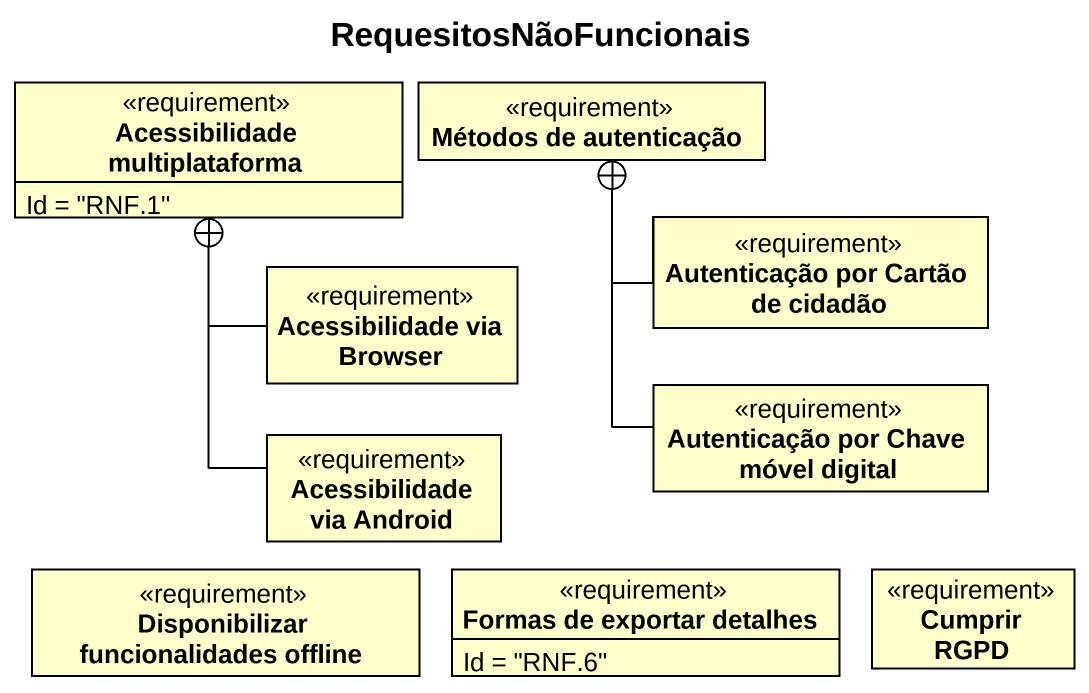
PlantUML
@startuml
title RequesitosNãoFuncionais
hide circle
hide empty members
class "Acessibilidade multiplataforma" as Acessibilidade <<requirement>> {
  Id = "RNF.1"
}
class "Métodos de autenticação" as Métodos_de_autenticação <<requirement>>
class "Autenticação por Cartão de cidadão" as Autenticação_por_Cartão_de <<requirement>>
class "Acessibilidade via Browser" as Acessibilidade_via_Browser <<requirement>>
class "Acessibilidade via Android" as Acessibilidade_via_Android <<requirement>>
class "Autenticação por Chave móvel digital" as Autenticação_por_Chave <<requirement>>
class "Disponibilizar funcionalidades offline" as Disponibilizar <<requirement>>
class "Formas de exportar detalhes" as Formas_de_exportar_detalhes <<requirement>> {
  Id = "RNF.6"
}
class "Cumprir RGPD" as Cumprir_RGPD <<requirement>>
Autenticação_por_Cartão_de -up-+ Métodos_de_autenticação
Acessibilidade_via_Browser -up-+ Acessibilidade
Acessibilidade_via_Android -up-+ Acessibilidade
Autenticação_por_Chave -up-+ Métodos_de_autenticação
@enduml
